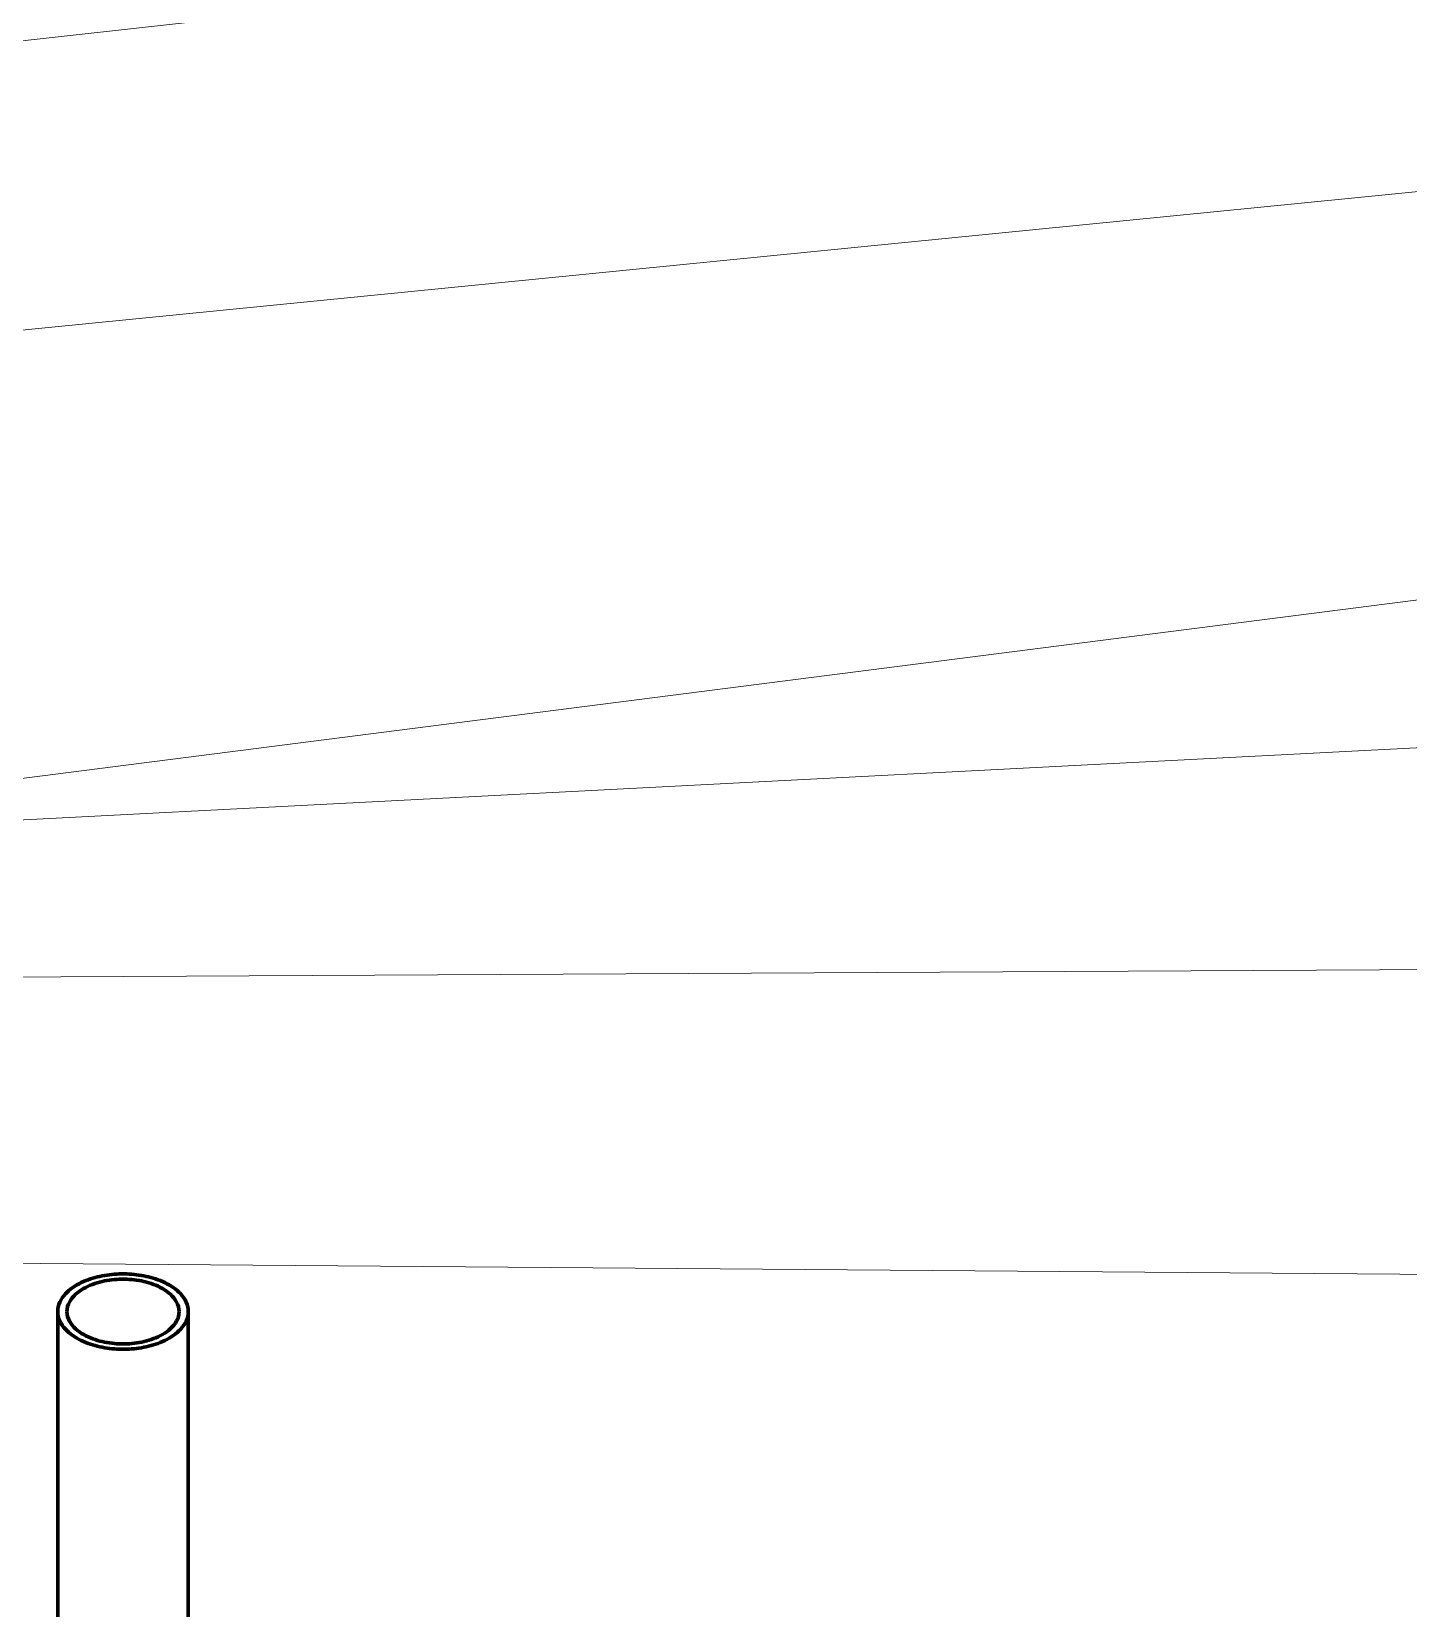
# Model space of a CAD drawing. Header units: millimetres. Extents: x 0 to 594, y 0 to 420.
# Drawn here: x 247.8 to 292.7, y 208.7 to 260.2 of the extents above; entities that cross this region are included whole.
import ezdxf

# ---------------------------------------------------------------- set-up
doc = ezdxf.new("R2010")
doc.units = ezdxf.units.MM
doc.layers.add('01-VISIBLE', color=7, linetype='CONTINUOUS', lineweight=70)
doc.layers.add('08-FINA', color=5, linetype='CONTINUOUS', lineweight=18)

msp = doc.modelspace()

# ---------------------------------------------------------------- linework, layer by layer
at = {"layer": '01-VISIBLE'}
for p, q in [((248.638, 137.499), (248.638, 218.41)), ((252.898, 137.499), (252.898, 218.41))]:
    msp.add_line(p, q, dxfattribs=at)
for points in [[(252.898, 218.41), (252.894, 218.49), (252.881, 218.569), (252.859, 218.646), (252.829, 218.721), (252.793, 218.792), (252.751, 218.86), (252.703, 218.925), (252.651, 218.986), (252.595, 219.043), (252.535, 219.097), (252.473, 219.148), (252.408, 219.195), (252.342, 219.239), (252.273, 219.281), (252.203, 219.319), (252.131, 219.355), (252.058, 219.389), (251.984, 219.42), (251.909, 219.449), (251.834, 219.475), (251.757, 219.499), (251.68, 219.522), (251.603, 219.542), (251.525, 219.56), (251.446, 219.576), (251.367, 219.59), (251.288, 219.603), (251.208, 219.614), (251.129, 219.622), (251.049, 219.629), (250.969, 219.635), (250.889, 219.638), (250.809, 219.64), (250.728, 219.64), (250.648, 219.638), (250.568, 219.635), (250.488, 219.629), (250.408, 219.622), (250.328, 219.614), (250.249, 219.603), (250.17, 219.59), (250.091, 219.576), (250.012, 219.56), (249.934, 219.542), (249.857, 219.522), (249.78, 219.499), (249.703, 219.475), (249.627, 219.449), (249.553, 219.42), (249.479, 219.389), (249.406, 219.355), (249.334, 219.319), (249.264, 219.281), (249.195, 219.239), (249.128, 219.195), (249.064, 219.148), (249.002, 219.097), (248.942, 219.043), (248.886, 218.986), (248.834, 218.925), (248.786, 218.86), (248.744, 218.792), (248.708, 218.721), (248.678, 218.646), (248.656, 218.569), (248.643, 218.49), (248.638, 218.41)], [(252.598, 218.41), (252.593, 218.491), (252.577, 218.57), (252.552, 218.647), (252.518, 218.721), (252.476, 218.79), (252.428, 218.855), (252.375, 218.916), (252.317, 218.973), (252.256, 219.026), (252.191, 219.075), (252.124, 219.12), (252.055, 219.162), (251.984, 219.2), (251.911, 219.236), (251.837, 219.268), (251.761, 219.298), (251.685, 219.325), (251.608, 219.349), (251.53, 219.371), (251.451, 219.391), (251.372, 219.408), (251.292, 219.423), (251.212, 219.435), (251.132, 219.446), (251.051, 219.454), (250.971, 219.46), (250.89, 219.465), (250.809, 219.467), (250.728, 219.467), (250.647, 219.465), (250.566, 219.46), (250.485, 219.454), (250.405, 219.446), (250.325, 219.435), (250.245, 219.423), (250.165, 219.408), (250.086, 219.391), (250.007, 219.371), (249.929, 219.349), (249.852, 219.325), (249.776, 219.298), (249.7, 219.268), (249.626, 219.236), (249.553, 219.2), (249.482, 219.162), (249.413, 219.12), (249.346, 219.075), (249.281, 219.026), (249.22, 218.973), (249.162, 218.916), (249.109, 218.855), (249.061, 218.79), (249.019, 218.721), (248.985, 218.647), (248.96, 218.57), (248.944, 218.491), (248.938, 218.41)], [(248.638, 218.41), (248.643, 218.33), (248.656, 218.251), (248.678, 218.174), (248.708, 218.099), (248.744, 218.028), (248.786, 217.96), (248.834, 217.895), (248.886, 217.835), (248.942, 217.777), (249.002, 217.723), (249.064, 217.673), (249.129, 217.625), (249.196, 217.581), (249.264, 217.54), (249.335, 217.501), (249.406, 217.465), (249.479, 217.431), (249.553, 217.4), (249.628, 217.372), (249.704, 217.345), (249.78, 217.321), (249.857, 217.299), (249.935, 217.279), (250.013, 217.26), (250.092, 217.244), (250.171, 217.23), (250.25, 217.218), (250.329, 217.207), (250.409, 217.198), (250.489, 217.191), (250.569, 217.186), (250.649, 217.182), (250.729, 217.181), (250.81, 217.181), (250.89, 217.183), (250.97, 217.186), (251.05, 217.191), (251.13, 217.198), (251.21, 217.207), (251.289, 217.218), (251.368, 217.23), (251.447, 217.245), (251.526, 217.261), (251.604, 217.279), (251.682, 217.299), (251.759, 217.322), (251.835, 217.346), (251.911, 217.372), (251.986, 217.401), (252.06, 217.432), (252.133, 217.466), (252.204, 217.502), (252.275, 217.541)], [(248.938, 218.41), (248.944, 218.329), (248.96, 218.25), (248.985, 218.173), (249.02, 218.099), (249.061, 218.03), (249.109, 217.964), (249.163, 217.903), (249.221, 217.846), (249.282, 217.794), (249.347, 217.745), (249.415, 217.699), (249.484, 217.658), (249.556, 217.619), (249.629, 217.584), (249.703, 217.551), (249.779, 217.522), (249.855, 217.495), (249.933, 217.47), (250.011, 217.449), (250.09, 217.429), (250.169, 217.412), (250.249, 217.397), (250.329, 217.385), (250.409, 217.374), (250.49, 217.366), (250.571, 217.36), (250.652, 217.356), (250.733, 217.354), (250.815, 217.354), (250.896, 217.356), (250.977, 217.361), (251.058, 217.367), (251.138, 217.376), (251.219, 217.386), (251.299, 217.399), (251.379, 217.414), (251.458, 217.432), (251.537, 217.451), (251.615, 217.474), (251.692, 217.498), (251.769, 217.526), (251.844, 217.556), (251.918, 217.588), (251.991, 217.624), (252.062, 217.663)], [(252.062, 217.663), (252.131, 217.705), (252.197, 217.75), (252.261, 217.799), (252.322, 217.852), (252.378, 217.908), (252.431, 217.969), (252.478, 218.034), (252.519, 218.103), (252.553, 218.175), (252.578, 218.252), (252.593, 218.33), (252.598, 218.41)], [(252.275, 217.541), (252.343, 217.582), (252.41, 217.626), (252.474, 217.674), (252.536, 217.724), (252.596, 217.778), (252.651, 217.836), (252.703, 217.896), (252.751, 217.961), (252.793, 218.029), (252.83, 218.1), (252.859, 218.174), (252.881, 218.252), (252.894, 218.33), (252.898, 218.41)]]:
    msp.add_lwpolyline(points, dxfattribs=at)
at = {"layer": '08-FINA'}
for p, q in [((369.528, 273.501), (225.753, 257.475)), ((369.522, 262.556), (228.084, 248.535)), ((369.536, 251.429), (229.696, 233.544)), ((369.506, 240.768), (232.594, 233.696)), ((369.5, 229.976), (240.939, 229.295)), ((369.5, 219.035), (242.285, 220.021))]:
    msp.add_line(p, q, dxfattribs=at)

doc.saveas('drawing.dxf')
